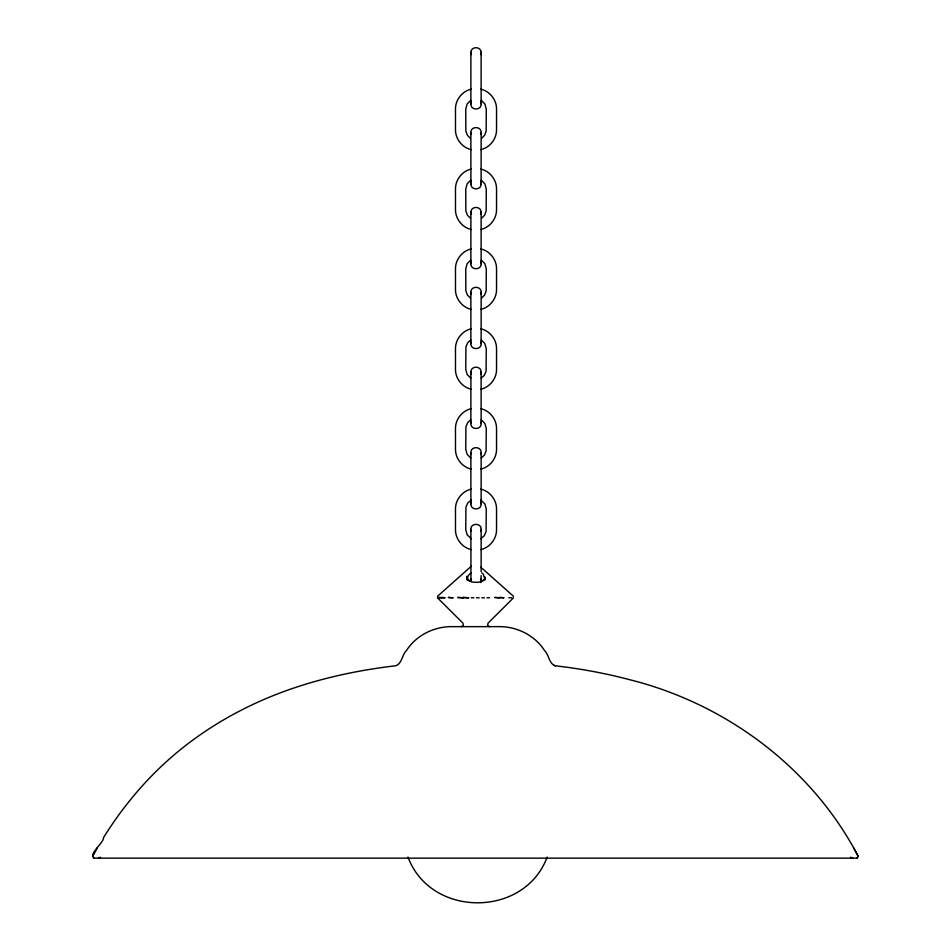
<?xml version="1.0" encoding="UTF-8"?>
<svg xmlns="http://www.w3.org/2000/svg" width="951" height="951" viewBox="0 0 951 951"><rect width="100%" height="100%" fill="white"/><g stroke="black" fill="none" stroke-linecap="round" stroke-linejoin="round"><path stroke-width="1.43" d="M481.123 52.246L481.147 103.992C481.491 110.613 470.531 110.613 470.876 103.992L470.9 52.246M470.876 103.992L471.244 102.126M470.9 184.328L470.876 132.569C470.531 125.96 481.491 125.96 481.147 132.569L481.123 184.328M470.876 183.864L471.244 181.998M481.123 211.978L481.147 263.736C481.491 270.357 470.531 270.357 470.876 263.736L470.9 211.978M470.876 263.736L471.244 261.87M481.147 52.697L480.79 54.576M470.876 292.314C470.531 285.692 481.491 285.704 481.147 292.314L481.147 343.608C481.491 350.218 470.531 350.218 470.876 343.608L470.876 292.314L471.244 294.18M470.876 343.608L471.244 341.742M481.147 132.569L480.79 134.448M481.123 371.722L481.147 423.48C481.491 430.09 470.531 430.09 470.876 423.48L470.9 371.722M470.876 423.48L471.244 421.602M481.147 212.442L480.79 214.308M470.876 452.652C470.531 446.031 481.491 446.031 481.147 452.652L481.147 503.947C481.491 510.556 470.531 510.556 470.876 503.947L470.876 452.652L471.244 454.519M470.876 503.947L471.244 502.069M481.147 292.314L480.79 294.18M470.971 581.596L470.876 529.35C470.531 522.729 481.491 522.729 481.147 529.35L481.147 571.658M481.147 372.186L480.79 374.052M481.147 452.652L480.79 454.519M481.147 529.35L480.79 531.217M481.147 575.581L480.79 582.547M467.024 576.401L466.917 579.92M858.325 856.53L856.744 858.147L94.256 858.147C87.551 854.426 104.337 842.455 103.504 837.617C117.627 814.948 134.103 793.716 152.849 774.673C193.077 733.685 244.038 704.073 298.531 686.467C330.056 676.232 362.688 669.623 395.58 665.783C402.118 663.881 401.916 654.787 406.481 650.496C416.49 634.947 434.845 626.103 453.175 626.65L497.825 626.65C516.155 626.103 534.51 634.947 544.519 650.496C549.119 654.763 548.858 663.964 555.443 665.783C580.217 668.696 604.812 673.142 628.932 679.513C725.589 703.431 812.202 767.719 858.325 856.53L853.582 847.745M470.9 52.222C471.114 46.195 480.909 46.195 481.123 52.222M470.9 211.966C471.114 205.939 480.909 205.939 481.123 211.966M481.123 184.351C480.909 190.366 471.114 190.366 470.9 184.351M470.9 371.698C471.114 365.683 480.909 365.683 481.123 371.698M470.9 580.205L471.244 578.767M483.619 575.426C484.535 579.575 485.795 577.15 484.582 579.421M92.675 856.53L97.418 847.745M467.072 578.755L468.403 575.426L471.042 572.799M547.17 857.065C524.572 918.036 430.601 918.036 408.003 857.065M484.974 578.779L481.242 581.56M484.713 579.385L482.359 581.287L478.27 582.357L472.457 582.095L468.047 580.098L469.021 580.823M513.552 597.787L488.053 623.143L487.59 625.378L489.492 626.65M437.508 596.301L471.28 566.249M100.568 857.208L98.417 858.147L99.154 858.052M481.646 138.264L484.594 135.315L486.175 131.131L486.282 109.151L484.867 103.956L481.206 100.295M481.646 218.136L484.594 215.188L486.175 211.003L486.282 189.023L484.867 183.828L481.206 180.167M481.646 298.008L484.594 295.06L486.175 290.863L486.282 268.883L484.867 263.7L481.206 260.027M470.816 100.295L467.155 103.956L465.74 109.151L465.847 131.131L467.428 135.315L470.376 138.264M470.816 180.167L467.155 183.828L465.74 189.023L465.847 211.003L467.428 215.188L470.376 218.136M470.816 260.027L467.155 263.7L465.74 268.883L465.847 290.863L467.428 295.06L470.376 298.008M470.816 339.899L467.726 342.693L465.931 346.842L465.74 369.297L467.155 374.48L470.816 378.153M481.206 378.153L484.297 375.36L486.092 371.211L486.282 348.755L484.867 343.573L481.206 339.899M470.816 419.771L467.726 422.565L465.931 426.702L465.74 449.157L467.155 454.352L470.816 458.025M481.206 458.025L484.297 455.232L486.092 451.083L486.282 428.628L484.867 423.445L481.206 419.771M471.28 499.988L467.726 503.031L465.931 507.168L465.74 529.624L467.155 534.819L471.28 538.741M480.742 538.741L484.297 535.698L486.092 531.55L486.282 509.094L484.867 503.911L480.742 499.988M471.22 89.18C462.198 91.189 455.327 99.914 455.481 109.151L455.481 129.681C455.327 138.917 462.198 147.643 471.22 149.64M480.802 149.64C489.824 147.643 496.695 138.917 496.541 129.681L496.541 109.151C496.695 99.914 489.824 91.189 480.802 89.18M471.22 169.052C462.198 171.061 455.327 179.787 455.481 189.023L455.481 209.553C455.327 218.789 462.198 227.503 471.22 229.512M480.802 229.512C489.824 227.503 496.695 218.789 496.541 209.553L496.541 189.023C496.695 179.787 489.824 171.061 480.802 169.052M471.22 248.924C462.198 250.933 455.327 259.647 455.481 268.883L455.481 289.425C455.327 298.662 462.198 307.375 471.22 309.384M480.802 309.384C489.824 307.375 496.695 298.662 496.541 289.425L496.541 268.883C496.695 259.647 489.824 250.933 480.802 248.924M471.22 328.796C462.198 330.805 455.327 339.519 455.481 348.755L455.481 369.297C455.327 378.534 462.198 387.247 471.22 389.256M480.802 389.256C489.824 387.247 496.695 378.534 496.541 369.297L496.541 348.755C496.695 339.519 489.824 330.805 480.802 328.796M471.22 408.668C462.198 410.677 455.327 419.391 455.481 428.628L455.481 449.157C455.327 458.406 462.198 467.119 471.22 469.128M480.802 469.128C489.824 467.119 496.695 458.406 496.541 449.157L496.541 428.628C496.695 419.391 489.824 410.677 480.802 408.668M471.22 489.135C462.198 491.144 455.327 499.857 455.481 509.094L455.481 529.624C455.327 538.872 462.198 547.586 471.22 549.595M480.802 549.595C489.824 547.586 496.695 538.872 496.541 529.624L496.541 509.094C496.695 499.857 489.824 491.144 480.802 489.135M856.732 858.147L857.481 857.968M461.508 626.65L463.399 625.378L462.947 623.143L437.472 597.787M555.42 665.783L554.16 665.474M438.518 597.787L439.552 597.787L437.864 597.466L438.708 597.787M471.209 597.787L473.86 597.787M476.522 597.787L479.185 597.787M481.824 597.787L484.439 597.787M487.007 597.787L489.503 597.787M508.773 597.787L510.021 597.787M511.079 597.787L511.959 597.787M851.858 858.052L852.631 858.147L850.432 857.208M93.519 857.968L94.256 858.147M471.161 581.572L467.583 579.432L467.036 576.496L468.177 580.205M480.778 567.188L513.504 596.301M481.872 572.859L483.619 574.547M471.244 54.576L470.876 52.697M480.79 102.126L481.147 103.992M471.244 134.448L470.876 132.569M480.79 181.998L481.147 183.864M471.244 214.308L470.876 212.442M480.79 261.87L481.147 263.736M480.79 341.742L481.147 343.608M471.244 374.052L470.876 372.186M480.79 421.602L481.147 423.48M480.79 502.069L481.147 503.947M471.244 531.217L470.876 529.35M480.79 578.767L481.123 580.205M485.105 577.709L485.058 577.043L485.105 579.92M466.953 577.174L466.989 578.172L466.81 577.138M441.835 597.787L439.338 597.466L441.835 597.787M444.866 597.787L441.644 597.466L444.866 597.787M452.938 597.787L448.432 597.466L452.938 597.787M463.042 597.787L457.693 597.466L463.042 597.787M468.581 597.787L462.971 597.466L468.581 597.787M499.548 597.787L494.865 597.466L499.548 597.787M503.78 597.787L499.691 597.466L503.78 597.787"/></g></svg>
